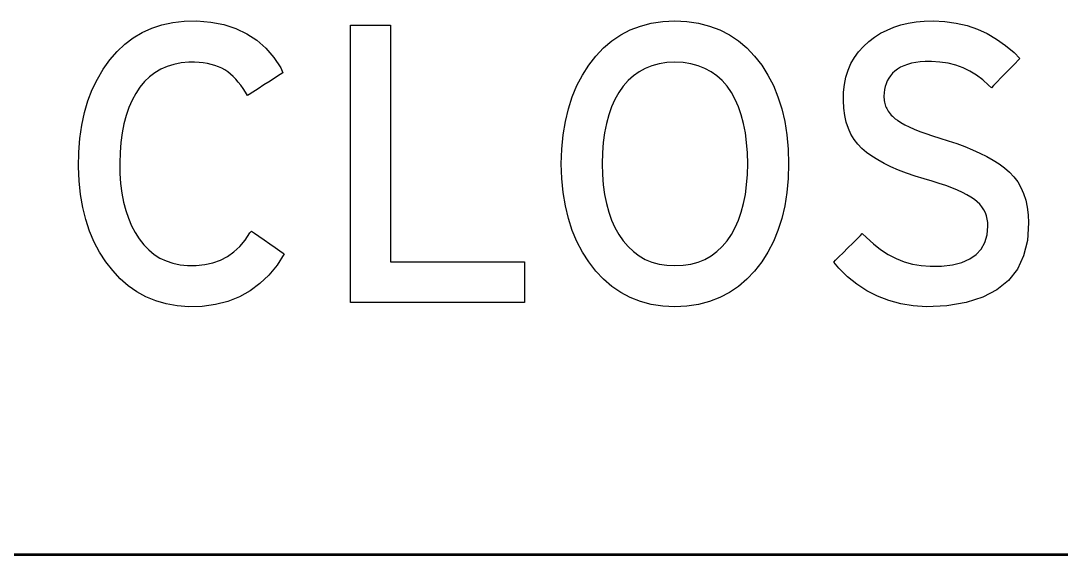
# Model space of a CAD drawing. Extents: x 1 to 47.7, y 0.2 to 35.
# Drawn here: x 24.365 to 24.913, y 5.887 to 6.168 of the extents above; entities that cross this region are included whole.
import ezdxf

# ---------------------------------------------------------------- set-up
doc = ezdxf.new("R2010")
doc.units = 0
doc.header["$MEASUREMENT"] = 0
for name, color, linetype in [('4_1__4U__UP_TO_ONE_IO_BOAR', 7, 'CONTINUOUS'), ('4_2__4U__FRONT_PANEL_W_24_', 7, 'CONTINUOUS'), ('5_1___24__TARGET_LEDS___12', 7, 'CONTINUOUS')]:
    doc.layers.add(name, color=color, linetype=linetype)

msp = doc.modelspace()

# ---------------------------------------------------------------- linework, layer by layer
at = {"layer": '4_1__4U__UP_TO_ONE_IO_BOAR'}
msp.add_lwpolyline([(24.22922, 5.88654), (24.4323, 5.88654), (24.64113, 5.88654), (24.8356, 5.88654), (24.92116, 5.88654)], dxfattribs=at)
at = {"layer": '4_2__4U__FRONT_PANEL_W_24_'}
for points in [[(24.50373, 6.04495), (24.49992, 6.03903), (24.49565, 6.03382), (24.49093, 6.02931), (24.48575, 6.0255), (24.48013, 6.02241), (24.47405, 6.02001), (24.46752, 6.01832), (24.46054, 6.01734), (24.45345, 6.01711), (24.44735, 6.01764), (24.44157, 6.0187), (24.43609, 6.02028), (24.43094, 6.0224), (24.4261, 6.02505), (24.42157, 6.02822), (24.41736, 6.03193), (24.41347, 6.03617), (24.40984, 6.04085), (24.40657, 6.04585), (24.40372, 6.05121), (24.40129, 6.05692), (24.39927, 6.06299), (24.39768, 6.06941), (24.3965, 6.07618), (24.39574, 6.08331), (24.3954, 6.0908), (24.39556, 6.09842), (24.39615, 6.1057), (24.39716, 6.11264), (24.39858, 6.11923), (24.40043, 6.12547), (24.4027, 6.13137), (24.40538, 6.13692), (24.40848, 6.14213), (24.412, 6.14698), (24.41576, 6.15137), (24.41985, 6.15522), (24.42424, 6.15855), (24.42896, 6.16136), (24.43399, 6.16365), (24.43933, 6.1654), (24.44499, 6.16664), (24.45097, 6.16734), (24.45771, 6.16747), (24.46507, 6.16683), (24.47191, 6.1655), (24.47822, 6.16346), (24.484, 6.16072), (24.48925, 6.15728), (24.49397, 6.15313), (24.49816, 6.14828), (24.50182, 6.14273), (24.50288, 6.14015), (24.50148, 6.13924), (24.49914, 6.13774), (24.49621, 6.13585), (24.49302, 6.13379), (24.48991, 6.13178), (24.48721, 6.13004), (24.48527, 6.12879), (24.48442, 6.12824), (24.48335, 6.12996), (24.48211, 6.13185), (24.48083, 6.13362), (24.47952, 6.13527), (24.47818, 6.1368), (24.4768, 6.13821), (24.47539, 6.1395), (24.47395, 6.14067), (24.47246, 6.14171), (24.47081, 6.1426), (24.46907, 6.14338), (24.46723, 6.14405), (24.46529, 6.1446), (24.46325, 6.14505), (24.46112, 6.14539), (24.45888, 6.14562), (24.45655, 6.14575), (24.45343, 6.14572), (24.44939, 6.14535), (24.44559, 6.14461), (24.44203, 6.14352), (24.4387, 6.14206), (24.43561, 6.14025), (24.43275, 6.13807), (24.43013, 6.13553), (24.42774, 6.13264), (24.42555, 6.12935), (24.4236, 6.12575), (24.4219, 6.12188), (24.42046, 6.11772), (24.41928, 6.11328), (24.41836, 6.10856), (24.41769, 6.10356), (24.41729, 6.09828), (24.41714, 6.09272), (24.41725, 6.08719), (24.41762, 6.08193), (24.41825, 6.07696), (24.41914, 6.07225), (24.42029, 6.06782), (24.42169, 6.06367), (24.42335, 6.05979), (24.42528, 6.05619), (24.42744, 6.05284), (24.4298, 6.04975), (24.43239, 6.04705), (24.43522, 6.04473), (24.43828, 6.04279), (24.44157, 6.04124), (24.44511, 6.04007), (24.44887, 6.03928), (24.45287, 6.03889), (24.45734, 6.03888), (24.46191, 6.03935), (24.46618, 6.04029), (24.47015, 6.04171), (24.47383, 6.0436), (24.47721, 6.04598), (24.48029, 6.04883), (24.48308, 6.05217), (24.48557, 6.05598), (24.48653, 6.05683), (24.48798, 6.05583), (24.49026, 6.05425), (24.49306, 6.05232), (24.49606, 6.05025), (24.49894, 6.04826), (24.50139, 6.04657), (24.50309, 6.04539)], [(24.76911, 6.09234), (24.76885, 6.08458), (24.76815, 6.0772), (24.76703, 6.07019), (24.76548, 6.06355), (24.76349, 6.05729), (24.76107, 6.05141), (24.75823, 6.0459), (24.75495, 6.04076), (24.75122, 6.03596), (24.74711, 6.03164), (24.74268, 6.02788), (24.73792, 6.02467), (24.73283, 6.02203), (24.72742, 6.01995), (24.72167, 6.01843), (24.7156, 6.01747), (24.7092, 6.01706), (24.70285, 6.01747), (24.69684, 6.01843), (24.69116, 6.01995), (24.68581, 6.02203), (24.68079, 6.02467), (24.67611, 6.02788), (24.67176, 6.03164), (24.66774, 6.03596), (24.66401, 6.04076), (24.66065, 6.0459), (24.65773, 6.05141), (24.65525, 6.05729), (24.65322, 6.06355), (24.65163, 6.07019), (24.65047, 6.0772), (24.64976, 6.08458), (24.6495, 6.09234), (24.64976, 6.1001), (24.65047, 6.1075), (24.65163, 6.11453), (24.65322, 6.1212), (24.65525, 6.1275), (24.65773, 6.13343), (24.66065, 6.139), (24.66401, 6.14421), (24.66774, 6.14901), (24.67176, 6.15326), (24.67611, 6.15696), (24.68079, 6.16011), (24.68581, 6.1627), (24.69116, 6.16474), (24.69684, 6.16622), (24.70285, 6.16715), (24.7092, 6.16752), (24.7156, 6.16715), (24.72167, 6.16622), (24.72742, 6.16474), (24.73283, 6.1627), (24.73792, 6.16011), (24.74268, 6.15696), (24.74711, 6.15326), (24.75122, 6.14901), (24.75495, 6.14421), (24.75823, 6.139), (24.76107, 6.13343), (24.76349, 6.1275), (24.76548, 6.1212), (24.76703, 6.11453), (24.76815, 6.1075), (24.76885, 6.1001)], [(24.89535, 6.06125), (24.89475, 6.05206), (24.89279, 6.04393), (24.88946, 6.03687), (24.88477, 6.03089), (24.8787, 6.02598), (24.87126, 6.02213), (24.86246, 6.01936), (24.85228, 6.01766), (24.84168, 6.0171), (24.83473, 6.01766), (24.82812, 6.01879), (24.82184, 6.02048), (24.8159, 6.02275), (24.81029, 6.02559), (24.80502, 6.02899), (24.80009, 6.03297), (24.79549, 6.03752), (24.79289, 6.0407), (24.79381, 6.04162), (24.79553, 6.04334), (24.79779, 6.0456), (24.80033, 6.04812), (24.80287, 6.05066), (24.80515, 6.05293), (24.8069, 6.05468), (24.80787, 6.05564), (24.81002, 6.0536), (24.81371, 6.05018), (24.81754, 6.0472), (24.82152, 6.04465), (24.82565, 6.04254), (24.82992, 6.04086), (24.83433, 6.03962), (24.83889, 6.03882), (24.8436, 6.03845), (24.84958, 6.03858), (24.85527, 6.03928), (24.86021, 6.04052), (24.8644, 6.04231), (24.86783, 6.04464), (24.8705, 6.04753), (24.87243, 6.05096), (24.8736, 6.05495), (24.87401, 6.05948), (24.87393, 6.06148), (24.87367, 6.06326), (24.87323, 6.06497), (24.87262, 6.0666), (24.87183, 6.06816), (24.87086, 6.06964), (24.86971, 6.07104), (24.86838, 6.07237), (24.86687, 6.07362), (24.86504, 6.07486), (24.86294, 6.07609), (24.86057, 6.0773), (24.85794, 6.0785), (24.85503, 6.07969), (24.85185, 6.08086), (24.84841, 6.08203), (24.84469, 6.08317), (24.84041, 6.0844), (24.83561, 6.08588), (24.83111, 6.08743), (24.82689, 6.08905), (24.82297, 6.09075), (24.81934, 6.09253), (24.81599, 6.09439), (24.81294, 6.09632), (24.81017, 6.09833), (24.80769, 6.10039), (24.80547, 6.10264), (24.80354, 6.10515), (24.80189, 6.10792), (24.80053, 6.11096), (24.79945, 6.11425), (24.79866, 6.1178), (24.79815, 6.12161), (24.79793, 6.12569), (24.79804, 6.12995), (24.7985, 6.13404), (24.7993, 6.13791), (24.80044, 6.14157), (24.80193, 6.14502), (24.80376, 6.14826), (24.80594, 6.15128), (24.80846, 6.15409), (24.81131, 6.15669), (24.81433, 6.15896), (24.81752, 6.16095), (24.82089, 6.16267), (24.82445, 6.16414), (24.82819, 6.16534), (24.8321, 6.16628), (24.83621, 6.16696), (24.84049, 6.16737), (24.84513, 6.16751), (24.85133, 6.16717), (24.85728, 6.16633), (24.86298, 6.16499), (24.86843, 6.16315), (24.87363, 6.1608), (24.87857, 6.15796), (24.88327, 6.15462), (24.88771, 6.15078), (24.89069, 6.14768), (24.88987, 6.14684), (24.88823, 6.14514), (24.88603, 6.14286), (24.88354, 6.14028), (24.88102, 6.13767), (24.87873, 6.1353), (24.87694, 6.13344), (24.8759, 6.13236), (24.87435, 6.13367), (24.87127, 6.13649), (24.86801, 6.13895), (24.86454, 6.14105), (24.86089, 6.14279), (24.85704, 6.14417), (24.853, 6.14519), (24.84876, 6.14585), (24.84433, 6.14615), (24.84099, 6.14611), (24.8384, 6.14592), (24.83597, 6.14561), (24.83372, 6.14517), (24.83165, 6.14461), (24.82974, 6.14392), (24.82801, 6.14311), (24.82645, 6.14218), (24.82507, 6.14113), (24.82384, 6.13993), (24.82276, 6.13866), (24.82182, 6.13733), (24.82103, 6.13593), (24.82039, 6.13446), (24.81989, 6.13293), (24.81953, 6.13133), (24.81932, 6.12967), (24.81925, 6.12798), (24.81927, 6.12714), (24.81933, 6.12633), (24.81942, 6.12554), (24.81955, 6.12477), (24.81971, 6.12404), (24.81991, 6.12333), (24.82014, 6.12264), (24.82041, 6.12198), (24.82071, 6.12134), (24.82107, 6.12065), (24.82149, 6.11997), (24.82196, 6.1193), (24.82249, 6.11863), (24.82308, 6.11798), (24.82373, 6.11733), (24.82444, 6.11669), (24.8252, 6.11605), (24.82635, 6.11521), (24.82813, 6.11406), (24.8302, 6.11291), (24.83256, 6.11174), (24.83519, 6.11057), (24.83812, 6.10938), (24.84133, 6.10819), (24.84482, 6.10698), (24.8486, 6.10576), (24.85304, 6.10442), (24.85758, 6.10293), (24.86189, 6.10137), (24.86595, 6.09972), (24.86978, 6.09798), (24.87337, 6.09617), (24.87672, 6.09426), (24.87984, 6.09228), (24.88271, 6.09021), (24.88533, 6.088), (24.88764, 6.08554), (24.88965, 6.08282), (24.89135, 6.07986), (24.89276, 6.07664), (24.89386, 6.07317), (24.89466, 6.06945), (24.89515, 6.06548)], [(24.74756, 6.09234), (24.74743, 6.09807), (24.74702, 6.1035), (24.74636, 6.10864), (24.74542, 6.11348), (24.74422, 6.11802), (24.74275, 6.12227), (24.74101, 6.12622), (24.739, 6.12987), (24.73672, 6.13319), (24.73417, 6.13609), (24.73136, 6.13861), (24.72831, 6.14076), (24.72499, 6.14252), (24.72143, 6.1439), (24.71761, 6.14491), (24.71353, 6.14553), (24.7092, 6.14577), (24.70496, 6.14553), (24.70097, 6.14491), (24.69721, 6.1439), (24.6937, 6.14252), (24.69043, 6.14076), (24.68741, 6.13861), (24.68463, 6.13609), (24.68209, 6.13319), (24.67978, 6.12987), (24.67773, 6.12622), (24.67596, 6.12227), (24.67446, 6.11802), (24.67323, 6.11348), (24.67227, 6.10864), (24.67159, 6.1035), (24.67118, 6.09807), (24.67105, 6.09234), (24.67118, 6.08668), (24.67159, 6.08131), (24.67227, 6.07624), (24.67323, 6.07145), (24.67446, 6.06695), (24.67596, 6.06275), (24.67773, 6.05883), (24.67978, 6.05521), (24.68209, 6.05183), (24.68463, 6.04879), (24.68741, 6.04615), (24.69043, 6.04391), (24.6937, 6.04208), (24.69721, 6.04066), (24.70097, 6.03964), (24.70496, 6.03904), (24.7092, 6.03883), (24.71353, 6.03904), (24.71761, 6.03964), (24.72143, 6.04066), (24.72499, 6.04208), (24.72831, 6.04391), (24.73136, 6.04615), (24.73417, 6.04879), (24.73672, 6.05183), (24.739, 6.05521), (24.74101, 6.05883), (24.74275, 6.06275), (24.74422, 6.06695), (24.74542, 6.07145), (24.74636, 6.07624), (24.74702, 6.08131), (24.74743, 6.08668)]]:
    msp.add_lwpolyline(points, close=True, dxfattribs=at)
for points in [[(24.53852, 6.01941), (24.53852, 6.16517), (24.55965, 6.16517), (24.55965, 6.04076), (24.63009, 6.04076), (24.63009, 6.01941), (24.53852, 6.01941)], [(24.22866, 5.88728), (24.43175, 5.88728), (24.64058, 5.88728), (24.83504, 5.88728), (24.92061, 5.88728)]]:
    msp.add_lwpolyline(points, dxfattribs=at)
at = {"layer": '5_1___24__TARGET_LEDS___12'}
msp.add_lwpolyline([(24.22866, 5.88728), (24.43175, 5.88728), (24.64058, 5.88728), (24.83504, 5.88728), (24.92061, 5.88728)], dxfattribs=at)

doc.saveas('drawing.dxf')
